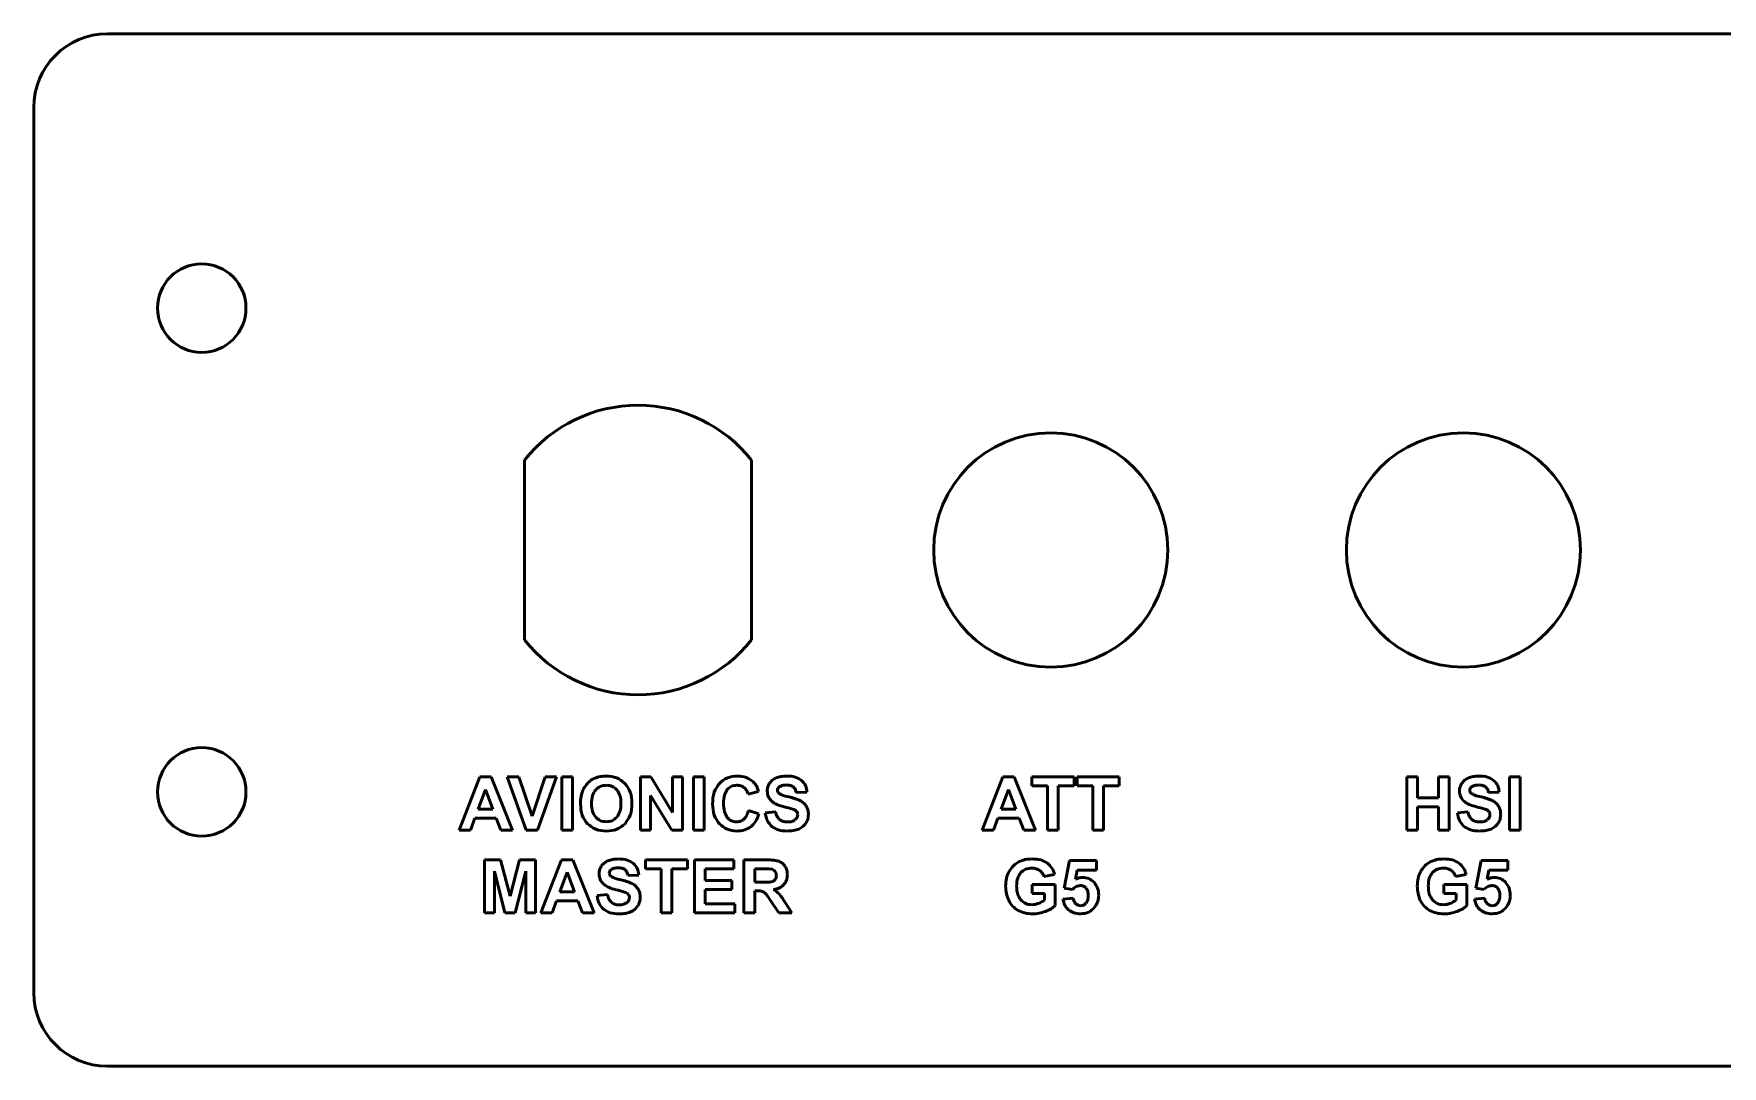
# Model space of a CAD drawing. Header units: inches. Extents: x 5.26 to 11.51, y 5.22 to 6.97.
# Drawn here: x 5.264 to 8.128, y 5.223 to 6.973 of the extents above; entities that cross this region are included whole.
import ezdxf

# ---------------------------------------------------------------- set-up
doc = ezdxf.new("R2010")
doc.units = ezdxf.units.IN
doc.header["$LTSCALE"] = 0.75
doc.header["$MEASUREMENT"] = 0
doc.layers.add('Visible', color=7, linetype='Continuous', lineweight=50)

msp = doc.modelspace()

# ---------------------------------------------------------------- linework, layer by layer
at = {"layer": 'Visible', "extrusion": (0, 1, 0)}
for p, q in [((11.3891, 6.9734), (5.3891, 6.9734)), ((5.2641, 6.8484), (5.2641, 5.3484)), ((6.0966, 6.2506), (6.0966, 5.9463)), ((6.4816, 5.9463), (6.4816, 6.2506)), ((6.0208, 5.7137), (5.9858, 5.6237)), ((6.0401, 5.7137), (6.0208, 5.7137)), ((6.0761, 5.6237), (6.0401, 5.7137)), ((6.0672, 5.7137), (6.0994, 5.6237)), ((6.0869, 5.7137), (6.0672, 5.7137)), ((6.1097, 5.647), (6.0869, 5.7137)), ((6.1317, 5.7137), (6.1097, 5.647)), ((6.1188, 5.6237), (6.151, 5.7137)), ((6.151, 5.7137), (6.1317, 5.7137)), ((6.1597, 5.7137), (6.1597, 5.6237)), ((6.1779, 5.7137), (6.1597, 5.7137)), ((6.1779, 5.6237), (6.1779, 5.7137)), ((6.2932, 5.7137), (6.2932, 5.6237)), ((6.3108, 5.7137), (6.2932, 5.7137)), ((6.3477, 5.6536), (6.3108, 5.7137)), ((6.3477, 5.7137), (6.3477, 5.6536)), ((6.3646, 5.7137), (6.3477, 5.7137)), ((6.3646, 5.6237), (6.3646, 5.7137)), ((6.3832, 5.7137), (6.3832, 5.6237)), ((6.4014, 5.7137), (6.3832, 5.7137)), ((6.4014, 5.6237), (6.4014, 5.7137)), ((6.9079, 5.7137), (6.8729, 5.6237)), ((6.9271, 5.7137), (6.9079, 5.7137)), ((6.9632, 5.6237), (6.9271, 5.7137)), ((6.957, 5.7137), (6.957, 5.6984)), ((7.0286, 5.7137), (6.957, 5.7137)), ((7.0286, 5.6984), (7.0286, 5.7137)), ((7.0338, 5.7137), (7.0338, 5.6984)), ((7.1054, 5.7137), (7.0338, 5.7137)), ((7.1054, 5.6984), (7.1054, 5.7137)), ((7.593, 5.7137), (7.593, 5.6237)), ((7.6112, 5.7137), (7.593, 5.7137)), ((7.6112, 5.6782), (7.6112, 5.7137)), ((7.6468, 5.7137), (7.6468, 5.6782)), ((7.665, 5.7137), (7.6468, 5.7137)), ((7.665, 5.6237), (7.665, 5.7137)), ((7.7671, 5.7137), (7.7671, 5.6237)), ((7.7852, 5.7137), (7.7671, 5.7137)), ((7.7852, 5.6237), (7.7852, 5.7137)), ((6.0181, 5.6593), (6.0302, 5.6927)), ((6.0302, 5.6927), (6.0426, 5.6593)), ((6.3101, 5.6823), (6.3463, 5.6237)), ((6.3101, 5.6237), (6.3101, 5.6823)), ((6.4757, 5.6846), (6.4937, 5.6889)), ((6.5573, 5.6871), (6.5755, 5.6879)), ((6.9052, 5.6593), (6.9173, 5.6927)), ((6.9173, 5.6927), (6.9297, 5.6593)), ((6.957, 5.6984), (6.9837, 5.6984)), ((6.9837, 5.6984), (6.9837, 5.6237)), ((7.0019, 5.6984), (7.0286, 5.6984)), ((7.0019, 5.6237), (7.0019, 5.6984)), ((7.0338, 5.6984), (7.0605, 5.6984)), ((7.0605, 5.6984), (7.0605, 5.6237)), ((7.0787, 5.6984), (7.1054, 5.6984)), ((7.0787, 5.6237), (7.0787, 5.6984)), ((7.6468, 5.6782), (7.6112, 5.6782)), ((7.7316, 5.6871), (7.7497, 5.6879)), ((6.0051, 5.6237), (6.0125, 5.6441)), ((6.0125, 5.6441), (6.0485, 5.6441)), ((6.0426, 5.6593), (6.0181, 5.6593)), ((6.0485, 5.6441), (6.0563, 5.6237)), ((6.4939, 5.6512), (6.4763, 5.6567)), ((6.5226, 5.6547), (6.5049, 5.6529)), ((6.8921, 5.6237), (6.8996, 5.6441)), ((6.8996, 5.6441), (6.9356, 5.6441)), ((6.9297, 5.6593), (6.9052, 5.6593)), ((6.9356, 5.6441), (6.9434, 5.6237)), ((7.6112, 5.663), (7.6468, 5.663)), ((7.6112, 5.6237), (7.6112, 5.663)), ((7.6468, 5.663), (7.6468, 5.6237)), ((7.6968, 5.6547), (7.6791, 5.6529)), ((5.9858, 5.6237), (6.0051, 5.6237)), ((6.0563, 5.6237), (6.0761, 5.6237)), ((6.0994, 5.6237), (6.1188, 5.6237)), ((6.1597, 5.6237), (6.1779, 5.6237)), ((6.2932, 5.6237), (6.3101, 5.6237)), ((6.3463, 5.6237), (6.3646, 5.6237)), ((6.3832, 5.6237), (6.4014, 5.6237)), ((6.8729, 5.6237), (6.8921, 5.6237)), ((6.9434, 5.6237), (6.9632, 5.6237)), ((6.9837, 5.6237), (7.0019, 5.6237)), ((7.0605, 5.6237), (7.0787, 5.6237)), ((7.593, 5.6237), (7.6112, 5.6237)), ((7.6468, 5.6237), (7.665, 5.6237)), ((7.7671, 5.6237), (7.7852, 5.6237)), ((6.0285, 5.5732), (6.0285, 5.4832)), ((6.0557, 5.5732), (6.0285, 5.5732)), ((6.072, 5.5118), (6.0557, 5.5732)), ((6.0882, 5.5732), (6.072, 5.5118)), ((6.1154, 5.5732), (6.0882, 5.5732)), ((6.1154, 5.4832), (6.1154, 5.5732)), ((6.1594, 5.5732), (6.1243, 5.4832)), ((6.1786, 5.5732), (6.1594, 5.5732)), ((6.2146, 5.4832), (6.1786, 5.5732)), ((6.3017, 5.5732), (6.3017, 5.558)), ((6.3732, 5.5732), (6.3017, 5.5732)), ((6.3017, 5.558), (6.3284, 5.558)), ((6.3284, 5.558), (6.3284, 5.4832)), ((6.3465, 5.558), (6.3732, 5.558)), ((6.3465, 5.4832), (6.3465, 5.558)), ((6.3732, 5.558), (6.3732, 5.5732)), ((6.3849, 5.5732), (6.3849, 5.4832)), ((6.4517, 5.5732), (6.3849, 5.5732)), ((6.4031, 5.558), (6.4517, 5.558)), ((6.4031, 5.538), (6.4031, 5.558)), ((6.4517, 5.558), (6.4517, 5.5732)), ((6.4688, 5.5732), (6.4688, 5.4832)), ((6.5071, 5.5732), (6.4688, 5.5732)), ((6.487, 5.558), (6.5012, 5.558)), ((6.487, 5.5351), (6.487, 5.558)), ((7.0209, 5.572), (7.012, 5.5251)), ((7.0665, 5.572), (7.0209, 5.572)), ((7.0665, 5.5558), (7.0665, 5.572)), ((7.719, 5.572), (7.7102, 5.5251)), ((7.7647, 5.572), (7.719, 5.572)), ((7.7647, 5.5558), (7.7647, 5.572)), ((6.0454, 5.554), (6.0632, 5.4832)), ((6.0454, 5.4832), (6.0454, 5.554)), ((6.0807, 5.4832), (6.0985, 5.554)), ((6.0985, 5.554), (6.0985, 5.4832)), ((6.1566, 5.5188), (6.1688, 5.5522)), ((6.1688, 5.5522), (6.1812, 5.5188)), ((6.2721, 5.5467), (6.2903, 5.5475)), ((6.4483, 5.538), (6.4031, 5.538)), ((6.4483, 5.5228), (6.4483, 5.538)), ((6.5005, 5.5351), (6.487, 5.5351)), ((6.9576, 5.5314), (6.9576, 5.5163)), ((6.9967, 5.5314), (6.9576, 5.5314)), ((6.9775, 5.5449), (6.9956, 5.5483)), ((6.9967, 5.4956), (6.9967, 5.5314)), ((7.0312, 5.5405), (7.0339, 5.5558)), ((7.0339, 5.5558), (7.0665, 5.5558)), ((7.6558, 5.5314), (7.6558, 5.5163)), ((7.6949, 5.5314), (7.6558, 5.5314)), ((7.6757, 5.5449), (7.6938, 5.5483)), ((7.6949, 5.4956), (7.6949, 5.5314)), ((7.7294, 5.5405), (7.7321, 5.5558)), ((7.7321, 5.5558), (7.7647, 5.5558)), ((6.1436, 5.4832), (6.151, 5.5036)), ((6.151, 5.5036), (6.187, 5.5036)), ((6.1812, 5.5188), (6.1566, 5.5188)), ((6.187, 5.5036), (6.1948, 5.4832)), ((6.2373, 5.5142), (6.2197, 5.5125)), ((6.4031, 5.5228), (6.4483, 5.5228)), ((6.4031, 5.4984), (6.4031, 5.5228)), ((6.487, 5.5208), (6.4907, 5.5208)), ((6.487, 5.4832), (6.487, 5.5208)), ((6.5149, 5.5028), (6.528, 5.4832)), ((6.5498, 5.4832), (6.5388, 5.5007)), ((6.9576, 5.5163), (6.9784, 5.5163)), ((6.9784, 5.5163), (6.9784, 5.5049)), ((7.0271, 5.5081), (7.0099, 5.5063)), ((7.012, 5.5251), (7.026, 5.5231)), ((7.6558, 5.5163), (7.6766, 5.5163)), ((7.6766, 5.5163), (7.6766, 5.5049)), ((7.7253, 5.5081), (7.7081, 5.5063)), ((7.7102, 5.5251), (7.7242, 5.5231)), ((6.0285, 5.4832), (6.0454, 5.4832)), ((6.0632, 5.4832), (6.0807, 5.4832)), ((6.0985, 5.4832), (6.1154, 5.4832)), ((6.1243, 5.4832), (6.1436, 5.4832)), ((6.1948, 5.4832), (6.2146, 5.4832)), ((6.3284, 5.4832), (6.3465, 5.4832)), ((6.3849, 5.4832), (6.4534, 5.4832)), ((6.4534, 5.4984), (6.4031, 5.4984)), ((6.4534, 5.4832), (6.4534, 5.4984)), ((6.4688, 5.4832), (6.487, 5.4832)), ((6.528, 5.4832), (6.5498, 5.4832)), ((5.3891, 5.2234), (11.3891, 5.2234))]:
    msp.add_line(p, q, dxfattribs=at)
at = {"layer": 'Visible'}
for centre, radius in [((5.5491, 6.5084), 0.075), ((6.9891, 6.0984), 0.1985), ((7.6891, 6.0984), 0.1985), ((5.5491, 5.6884), 0.075)]:
    msp.add_circle(centre, radius, dxfattribs=at)
at = {"layer": 'Visible', "extrusion": (1e-16, 0, -1)}
for centre, radius, start, end in [((-5.3891, 6.8484), 0.125, 0, 90), ((-6.5273, 5.5935), 0.0881, 101.5427, 115.0041), ((-7.7015, 5.5935), 0.0881, 101.5427, 115.0041), ((-6.486, 5.4453), 0.2237, 103.181, 107.0425), ((-7.6602, 5.4453), 0.2237, 103.181, 107.0426), ((-6.5043, 5.405), 0.153, 88.8418, 93.8103), ((-6.242, 5.453), 0.0881, 101.5426, 115.0041), ((-6.504, 5.6045), 0.0694, 259.3592, 272.8982), ((-6.2007, 5.3048), 0.2237, 103.1811, 107.0425), ((-6.4074, 5.435), 0.1271, 140.4142, 147.7847), ((-6.4978, 5.486), 0.0424, 119.4603, 136.1649), ((-6.4502, 5.449), 0.1026, 139.6952, 149.7087), ((-6.9547, 5.5361), 0.0392, 232.8836, 249.3715), ((-7.6529, 5.5361), 0.0392, 232.8835, 249.3717), ((-5.3891, 5.3484), 0.125, 270, 0)]:
    msp.add_arc(centre, radius, start, end, dxfattribs=at)
at = {"layer": 'Visible'}
for start, end in [(38.3243, 141.6757), (218.3243, 321.6757)]:
    msp.add_arc((6.2891, 6.0984), 0.2454, start, end, dxfattribs=at)
for points, knots in [([(6.204, 5.7035), (6.2023, 5.7016), (6.199, 5.6979), (6.1967, 5.6934), (6.1956, 5.6912)], [-0.03803589, -0.03803589, -0.03803589, -0.03803589, -0.01896054, 0, 0, 0, 0]), ([(6.2156, 5.7116), (6.2135, 5.7106), (6.2092, 5.7085), (6.2058, 5.7052), (6.204, 5.7035)], [-0.03619934, -0.03619934, -0.03619934, -0.03619934, -0.01859424, 0, 0, 0, 0]), ([(6.235, 5.7152), (6.2315, 5.7151), (6.2249, 5.7148), (6.2186, 5.7127), (6.2156, 5.7116)], [-0.05035176, -0.05035176, -0.05035176, -0.05035176, -0.02397974, 0, 0, 0, 0]), ([(6.2171, 5.692), (6.2196, 5.6942), (6.2248, 5.6988), (6.2317, 5.6994), (6.2352, 5.6997)], [-0.05122411, -0.05122411, -0.05122411, -0.05122411, -0.0262285, 0, 0, 0, 0]), ([(6.2669, 5.7028), (6.2624, 5.7064), (6.2532, 5.714), (6.2412, 5.7148), (6.235, 5.7152)], [-0.08861997, -0.08861997, -0.08861997, -0.08861997, -0.04614456, 0, 0, 0, 0]), ([(6.2352, 5.6997), (6.2387, 5.6994), (6.2456, 5.6988), (6.2507, 5.6943), (6.2532, 5.692)], [-0.05091079, -0.05091079, -0.05091079, -0.05091079, -0.02475055, 0, 0, 0, 0]), ([(6.2788, 5.6685), (6.2785, 5.6753), (6.2778, 5.6879), (6.2703, 5.6981), (6.2669, 5.7028)], [-0.09410745, -0.09410745, -0.09410745, -0.09410745, -0.0438283, 0, 0, 0, 0]), ([(6.4271, 5.7028), (6.4237, 5.6979), (6.4164, 5.6875), (6.4158, 5.6747), (6.4155, 5.6679)], [-0.09514909, -0.09514909, -0.09514909, -0.09514909, -0.05123079, 0, 0, 0, 0]), ([(6.4576, 5.7152), (6.4517, 5.7147), (6.4402, 5.7139), (6.4314, 5.7064), (6.4271, 5.7028)], [-0.08562692, -0.08562692, -0.08562692, -0.08562692, -0.0415259, 0, 0, 0, 0]), ([(6.4405, 5.6925), (6.4427, 5.6946), (6.4473, 5.6988), (6.4536, 5.6994), (6.4567, 5.6997)], [-0.04625713, -0.04625713, -0.04625713, -0.04625713, -0.0234673, 0, 0, 0, 0]), ([(6.4567, 5.6997), (6.459, 5.6995), (6.4635, 5.6992), (6.4672, 5.6968), (6.469, 5.6956)], [-0.03341472, -0.03341472, -0.03341472, -0.03341472, -0.0162049, 0, 0, 0, 0]), ([(6.4845, 5.7054), (6.4807, 5.7083), (6.4727, 5.7142), (6.4628, 5.7149), (6.4576, 5.7152)], [-0.073921, -0.073921, -0.073921, -0.073921, -0.03851114, 0, 0, 0, 0]), ([(6.4937, 5.6889), (6.4926, 5.6922), (6.4906, 5.6983), (6.4864, 5.7032), (6.4845, 5.7054)], [-0.04860425, -0.04860425, -0.04860425, -0.04860425, -0.02247111, 0, 0, 0, 0]), ([(6.5121, 5.7029), (6.5109, 5.7009), (6.5087, 5.6969), (6.5083, 5.6923), (6.5082, 5.6901)], [-0.03450987, -0.03450987, -0.03450987, -0.03450987, -0.01707976, 0, 0, 0, 0]), ([(6.5233, 5.7121), (6.521, 5.7109), (6.5166, 5.7087), (6.5135, 5.7048), (6.5121, 5.7029)], [-0.03716889, -0.03716889, -0.03716889, -0.03716889, -0.0180377, 0, 0, 0, 0]), ([(6.541, 5.7152), (6.5378, 5.7151), (6.5317, 5.7149), (6.526, 5.713), (6.5233, 5.7121)], [-0.0459154, -0.0459154, -0.0459154, -0.0459154, -0.02141137, 0, 0, 0, 0]), ([(6.5284, 5.6969), (6.5302, 5.6978), (6.534, 5.6999), (6.5384, 5.7001), (6.5408, 5.7001)], [-0.03296638, -0.03296638, -0.03296638, -0.03296638, -0.01805117, 0, 0, 0, 0]), ([(6.5408, 5.7001), (6.5431, 5.7001), (6.5472, 5.7), (6.5508, 5.698), (6.5523, 5.6971)], [-0.03065209, -0.03065209, -0.03065209, -0.03065209, -0.01348788, 0, 0, 0, 0]), ([(6.5665, 5.7078), (6.5631, 5.7099), (6.5553, 5.7148), (6.5461, 5.715), (6.541, 5.7152)], [-0.06855985, -0.06855985, -0.06855985, -0.06855985, -0.03801045, 0, 0, 0, 0]), ([(6.5755, 5.6879), (6.5751, 5.6918), (6.5742, 5.6994), (6.569, 5.705), (6.5665, 5.7078)], [-0.05659671, -0.05659671, -0.05659671, -0.05659671, -0.02757315, 0, 0, 0, 0]), ([(7.6863, 5.7029), (7.6852, 5.7009), (7.6829, 5.6969), (7.6826, 5.6923), (7.6824, 5.6901)], [-0.03450986, -0.03450986, -0.03450986, -0.03450986, -0.01707975, 0, 0, 0, 0]), ([(7.6975, 5.7121), (7.6952, 5.7109), (7.6908, 5.7087), (7.6878, 5.7048), (7.6863, 5.7029)], [-0.03716893, -0.03716893, -0.03716893, -0.03716893, -0.01803774, 0, 0, 0, 0]), ([(7.7152, 5.7152), (7.712, 5.7151), (7.7059, 5.7149), (7.7002, 5.713), (7.6975, 5.7121)], [-0.0459154, -0.0459154, -0.0459154, -0.0459154, -0.02141137, 0, 0, 0, 0]), ([(7.7027, 5.6969), (7.7044, 5.6978), (7.7082, 5.6999), (7.7126, 5.7001), (7.7151, 5.7001)], [-0.03296637, -0.03296637, -0.03296637, -0.03296637, -0.01805111, 0, 0, 0, 0]), ([(7.7151, 5.7001), (7.7173, 5.7001), (7.7214, 5.7), (7.725, 5.698), (7.7266, 5.6971)], [-0.03065209, -0.03065209, -0.03065209, -0.03065209, -0.01348788, 0, 0, 0, 0]), ([(7.7407, 5.7078), (7.7373, 5.7099), (7.7295, 5.7148), (7.7203, 5.715), (7.7152, 5.7152)], [-0.06855986, -0.06855986, -0.06855986, -0.06855986, -0.03801051, 0, 0, 0, 0]), ([(7.7497, 5.6879), (7.7493, 5.6918), (7.7484, 5.6994), (7.7433, 5.705), (7.7407, 5.7078)], [-0.0565967, -0.0565967, -0.0565967, -0.0565967, -0.02757315, 0, 0, 0, 0]), ([(6.1956, 5.6912), (6.1944, 5.6877), (6.1918, 5.6803), (6.1916, 5.6724), (6.1915, 5.6681)], [-0.05987121, -0.05987121, -0.05987121, -0.05987121, -0.0322285, 0, 0, 0, 0]), ([(6.2102, 5.6687), (6.2104, 5.6734), (6.2106, 5.6818), (6.2151, 5.6888), (6.2171, 5.692)], [-0.06257345, -0.06257345, -0.06257345, -0.06257345, -0.0278171, 0, 0, 0, 0]), ([(6.2532, 5.692), (6.2552, 5.6889), (6.2597, 5.6819), (6.2599, 5.6736), (6.26, 5.669)], [-0.06212037, -0.06212037, -0.06212037, -0.06212037, -0.03457501, 0, 0, 0, 0]), ([(6.4342, 5.6692), (6.4343, 5.674), (6.4345, 5.6823), (6.4387, 5.6894), (6.4405, 5.6925)], [-0.06210675, -0.06210675, -0.06210675, -0.06210675, -0.02668283, 0, 0, 0, 0]), ([(6.469, 5.6956), (6.4706, 5.6941), (6.4738, 5.691), (6.475, 5.6867), (6.4757, 5.6846)], [-0.03326627, -0.03326627, -0.03326627, -0.03326627, -0.01709172, 0, 0, 0, 0]), ([(6.5082, 5.6901), (6.5085, 5.6866), (6.5093, 5.6797), (6.514, 5.6746), (6.5164, 5.672)], [-0.0518335, -0.0518335, -0.0518335, -0.0518335, -0.02622052, 0, 0, 0, 0]), ([(6.5164, 5.672), (6.5191, 5.6702), (6.5254, 5.666), (6.5327, 5.6642), (6.537, 5.6631)], [-0.05714077, -0.05714077, -0.05714077, -0.05714077, -0.03319943, 0, 0, 0, 0]), ([(6.5255, 5.6913), (6.5257, 5.6924), (6.5259, 5.6946), (6.5276, 5.6961), (6.5284, 5.6969)], [-0.0164835, -0.0164835, -0.0164835, -0.0164835, -0.00828451, 0, 0, 0, 0]), ([(6.5282, 5.6858), (6.5274, 5.6866), (6.5259, 5.6881), (6.5257, 5.6903), (6.5255, 5.6913)], [-0.01589348, -0.01589348, -0.01589348, -0.01589348, -0.00771689, 0, 0, 0, 0]), ([(6.5449, 5.6798), (6.5413, 5.6806), (6.5354, 5.6819), (6.5302, 5.6848), (6.5282, 5.6858)], [-0.04526713, -0.04526713, -0.04526713, -0.04526713, -0.01673664, 0, 0, 0, 0]), ([(6.5523, 5.6971), (6.5535, 5.6958), (6.5561, 5.693), (6.5569, 5.6892), (6.5573, 5.6871)], [-0.02883489, -0.02883489, -0.02883489, -0.02883489, -0.01584544, 0, 0, 0, 0]), ([(6.5745, 5.6642), (6.5732, 5.666), (6.5705, 5.6698), (6.5665, 5.6721), (6.5645, 5.6734)], [-0.03463794, -0.03463794, -0.03463794, -0.03463794, -0.0175524, 0, 0, 0, 0]), ([(7.6824, 5.6901), (7.6828, 5.6866), (7.6835, 5.6797), (7.6883, 5.6746), (7.6907, 5.672)], [-0.05183348, -0.05183348, -0.05183348, -0.05183348, -0.02622049, 0, 0, 0, 0]), ([(7.6907, 5.672), (7.6933, 5.6702), (7.6996, 5.666), (7.7069, 5.6642), (7.7112, 5.6631)], [-0.05714083, -0.05714083, -0.05714083, -0.05714083, -0.03319954, 0, 0, 0, 0]), ([(7.6998, 5.6913), (7.6999, 5.6924), (7.7001, 5.6946), (7.7018, 5.6961), (7.7027, 5.6969)], [-0.0164835, -0.0164835, -0.0164835, -0.0164835, -0.00828451, 0, 0, 0, 0]), ([(7.7025, 5.6858), (7.7017, 5.6866), (7.7002, 5.6881), (7.6999, 5.6903), (7.6998, 5.6913)], [-0.01589348, -0.01589348, -0.01589348, -0.01589348, -0.00771689, 0, 0, 0, 0]), ([(7.7192, 5.6798), (7.7155, 5.6806), (7.7096, 5.6819), (7.7044, 5.6848), (7.7025, 5.6858)], [-0.04526713, -0.04526713, -0.04526713, -0.04526713, -0.01673664, 0, 0, 0, 0]), ([(7.7266, 5.6971), (7.7277, 5.6958), (7.7304, 5.693), (7.7311, 5.6892), (7.7316, 5.6871)], [-0.02883489, -0.02883489, -0.02883489, -0.02883489, -0.01584544, 0, 0, 0, 0]), ([(7.7487, 5.6642), (7.7474, 5.666), (7.7447, 5.6698), (7.7408, 5.6721), (7.7388, 5.6734)], [-0.03463789, -0.03463789, -0.03463789, -0.03463789, -0.01755235, 0, 0, 0, 0]), ([(6.1915, 5.6681), (6.1919, 5.6615), (6.1925, 5.649), (6.1999, 5.639), (6.2034, 5.6344)], [-0.09260854, -0.09260854, -0.09260854, -0.09260854, -0.04332085, 0, 0, 0, 0]), ([(6.2173, 5.6455), (6.2152, 5.6487), (6.2107, 5.6557), (6.2104, 5.6641), (6.2102, 5.6687)], [-0.06257847, -0.06257847, -0.06257847, -0.06257847, -0.03442333, 0, 0, 0, 0]), ([(6.2352, 5.6377), (6.2318, 5.638), (6.2249, 5.6386), (6.2198, 5.6432), (6.2173, 5.6455)], [-0.05097399, -0.05097399, -0.05097399, -0.05097399, -0.02529715, 0, 0, 0, 0]), ([(6.253, 5.6455), (6.2505, 5.6432), (6.2455, 5.6386), (6.2387, 5.638), (6.2352, 5.6377)], [-0.05069841, -0.05069841, -0.05069841, -0.05069841, -0.02561183, 0, 0, 0, 0]), ([(6.26, 5.669), (6.2599, 5.6643), (6.2596, 5.6558), (6.2551, 5.6486), (6.253, 5.6455)], [-0.06324796, -0.06324796, -0.06324796, -0.06324796, -0.02817484, 0, 0, 0, 0]), ([(6.267, 5.6344), (6.2704, 5.6391), (6.2778, 5.6493), (6.2785, 5.6618), (6.2788, 5.6685)], [-0.09349154, -0.09349154, -0.09349154, -0.09349154, -0.04990421, 0, 0, 0, 0]), ([(6.4155, 5.6679), (6.4159, 5.6613), (6.4165, 5.649), (6.4237, 5.639), (6.4271, 5.6344)], [-0.09168093, -0.09168093, -0.09168093, -0.09168093, -0.04288517, 0, 0, 0, 0]), ([(6.4404, 5.6449), (6.4386, 5.6481), (6.4344, 5.6556), (6.4343, 5.6642), (6.4342, 5.6692)], [-0.06458911, -0.06458911, -0.06458911, -0.06458911, -0.0373166, 0, 0, 0, 0]), ([(6.4563, 5.6377), (6.4532, 5.6379), (6.4471, 5.6385), (6.4426, 5.6428), (6.4404, 5.6449)], [-0.04570151, -0.04570151, -0.04570151, -0.04570151, -0.02262789, 0, 0, 0, 0]), ([(6.4688, 5.6423), (6.467, 5.6409), (6.4633, 5.6382), (6.4587, 5.6378), (6.4563, 5.6377)], [-0.03434335, -0.03434335, -0.03434335, -0.03434335, -0.01736176, 0, 0, 0, 0]), ([(6.4763, 5.6567), (6.4755, 5.6538), (6.4741, 5.6484), (6.4705, 5.6441), (6.4688, 5.6423)], [-0.04192399, -0.04192399, -0.04192399, -0.04192399, -0.01886823, 0, 0, 0, 0]), ([(6.4804, 5.6293), (6.4834, 5.6321), (6.4897, 5.6382), (6.4925, 5.6467), (6.4939, 5.6512)], [-0.06618398, -0.06618398, -0.06618398, -0.06618398, -0.03537182, 0, 0, 0, 0]), ([(6.5049, 5.6529), (6.5057, 5.6483), (6.5072, 5.6396), (6.5131, 5.633), (6.5158, 5.6299)], [-0.06583812, -0.06583812, -0.06583812, -0.06583812, -0.03082837, 0, 0, 0, 0]), ([(6.5291, 5.6416), (6.5276, 5.6433), (6.5242, 5.647), (6.5232, 5.652), (6.5226, 5.6547)], [-0.03761868, -0.03761868, -0.03761868, -0.03761868, -0.02054756, 0, 0, 0, 0]), ([(6.5515, 5.6591), (6.5529, 5.6586), (6.5553, 5.6577), (6.5572, 5.656), (6.558, 5.6552)], [-0.01949288, -0.01949288, -0.01949288, -0.01949288, -0.00842345, 0, 0, 0, 0]), ([(6.5599, 5.6498), (6.5597, 5.6482), (6.5592, 5.6448), (6.5568, 5.6424), (6.5555, 5.6411)], [-0.02545392, -0.02545392, -0.02545392, -0.02545392, -0.01328953, 0, 0, 0, 0]), ([(6.558, 5.6552), (6.5586, 5.6544), (6.5597, 5.6528), (6.5598, 5.6508), (6.5599, 5.6498)], [-0.01483406, -0.01483406, -0.01483406, -0.01483406, -0.00759795, 0, 0, 0, 0]), ([(6.5738, 5.6354), (6.575, 5.6377), (6.5775, 5.6422), (6.5779, 5.6473), (6.5781, 5.6499)], [-0.03878977, -0.03878977, -0.03878977, -0.03878977, -0.01921873, 0, 0, 0, 0]), ([(6.5781, 5.6499), (6.578, 5.6525), (6.5778, 5.6576), (6.5755, 5.6621), (6.5745, 5.6642)], [-0.03790513, -0.03790513, -0.03790513, -0.03790513, -0.01783503, 0, 0, 0, 0]), ([(7.6791, 5.6529), (7.6799, 5.6483), (7.6814, 5.6396), (7.6873, 5.633), (7.6901, 5.6299)], [-0.06583812, -0.06583812, -0.06583812, -0.06583812, -0.03082837, 0, 0, 0, 0]), ([(7.7033, 5.6416), (7.7018, 5.6433), (7.6985, 5.647), (7.6974, 5.652), (7.6968, 5.6547)], [-0.03761868, -0.03761868, -0.03761868, -0.03761868, -0.02054756, 0, 0, 0, 0]), ([(7.7257, 5.6591), (7.7271, 5.6586), (7.7295, 5.6577), (7.7315, 5.656), (7.7323, 5.6552)], [-0.01949283, -0.01949283, -0.01949283, -0.01949283, -0.00842341, 0, 0, 0, 0]), ([(7.7341, 5.6498), (7.7339, 5.6482), (7.7335, 5.6448), (7.731, 5.6424), (7.7297, 5.6411)], [-0.02545391, -0.02545391, -0.02545391, -0.02545391, -0.01328949, 0, 0, 0, 0]), ([(7.7323, 5.6552), (7.7328, 5.6544), (7.7339, 5.6528), (7.7341, 5.6508), (7.7341, 5.6498)], [-0.01483409, -0.01483409, -0.01483409, -0.01483409, -0.00759795, 0, 0, 0, 0]), ([(7.748, 5.6354), (7.7493, 5.6377), (7.7518, 5.6422), (7.7521, 5.6473), (7.7523, 5.6499)], [-0.03878976, -0.03878976, -0.03878976, -0.03878976, -0.01921874, 0, 0, 0, 0]), ([(7.7523, 5.6499), (7.7522, 5.6525), (7.752, 5.6576), (7.7498, 5.6621), (7.7487, 5.6642)], [-0.03790513, -0.03790513, -0.03790513, -0.03790513, -0.01783503, 0, 0, 0, 0]), ([(6.2034, 5.6344), (6.2078, 5.6308), (6.2171, 5.6233), (6.229, 5.6225), (6.2353, 5.6221)], [-0.08875269, -0.08875269, -0.08875269, -0.08875269, -0.04642287, 0, 0, 0, 0]), ([(6.2353, 5.6221), (6.2415, 5.6225), (6.2533, 5.6233), (6.2625, 5.6308), (6.267, 5.6344)], [-0.08823292, -0.08823292, -0.08823292, -0.08823292, -0.04226454, 0, 0, 0, 0]), ([(6.4271, 5.6344), (6.4312, 5.6308), (6.4397, 5.6235), (6.4509, 5.6226), (6.4565, 5.6221)], [-0.08291896, -0.08291896, -0.08291896, -0.08291896, -0.04220134, 0, 0, 0, 0]), ([(6.4565, 5.6221), (6.4611, 5.6223), (6.4696, 5.6228), (6.477, 5.6272), (6.4804, 5.6293)], [-0.06426891, -0.06426891, -0.06426891, -0.06426891, -0.03037887, 0, 0, 0, 0]), ([(6.5158, 5.6299), (6.5194, 5.6277), (6.5274, 5.6226), (6.5369, 5.6222), (6.542, 5.6221)], [-0.07065707, -0.07065707, -0.07065707, -0.07065707, -0.03864693, 0, 0, 0, 0]), ([(6.5422, 5.6374), (6.5397, 5.6375), (6.5349, 5.6378), (6.5309, 5.6404), (6.5291, 5.6416)], [-0.03566338, -0.03566338, -0.03566338, -0.03566338, -0.01659062, 0, 0, 0, 0]), ([(6.542, 5.6221), (6.5457, 5.6221), (6.5524, 5.6223), (6.5587, 5.6244), (6.5616, 5.6253)], [-0.05067952, -0.05067952, -0.05067952, -0.05067952, -0.02327239, 0, 0, 0, 0]), ([(6.5555, 5.6411), (6.5537, 5.64), (6.5496, 5.6376), (6.5449, 5.6375), (6.5422, 5.6374)], [-0.03542631, -0.03542631, -0.03542631, -0.03542631, -0.01969207, 0, 0, 0, 0]), ([(6.5616, 5.6253), (6.5641, 5.6266), (6.5689, 5.629), (6.5722, 5.6333), (6.5738, 5.6354)], [-0.04052999, -0.04052999, -0.04052999, -0.04052999, -0.01992814, 0, 0, 0, 0]), ([(7.6901, 5.6299), (7.6937, 5.6277), (7.7016, 5.6226), (7.7111, 5.6222), (7.7163, 5.6221)], [-0.07065712, -0.07065712, -0.07065712, -0.07065712, -0.03864699, 0, 0, 0, 0]), ([(7.7165, 5.6374), (7.7139, 5.6375), (7.7091, 5.6378), (7.7052, 5.6404), (7.7033, 5.6416)], [-0.03566338, -0.03566338, -0.03566338, -0.03566338, -0.01659062, 0, 0, 0, 0]), ([(7.7163, 5.6221), (7.7199, 5.6221), (7.7266, 5.6223), (7.7329, 5.6244), (7.7359, 5.6253)], [-0.05067945, -0.05067945, -0.05067945, -0.05067945, -0.0232725, 0, 0, 0, 0]), ([(7.7297, 5.6411), (7.7279, 5.64), (7.7238, 5.6376), (7.7191, 5.6375), (7.7165, 5.6374)], [-0.03542625, -0.03542625, -0.03542625, -0.03542625, -0.01969202, 0, 0, 0, 0]), ([(7.7359, 5.6253), (7.7383, 5.6266), (7.7432, 5.629), (7.7464, 5.6333), (7.748, 5.6354)], [-0.04052995, -0.04052995, -0.04052995, -0.04052995, -0.0199281, 0, 0, 0, 0]), ([(6.2268, 5.5625), (6.2257, 5.5605), (6.2234, 5.5565), (6.2231, 5.5519), (6.2229, 5.5496)], [-0.03450986, -0.03450986, -0.03450986, -0.03450986, -0.01707975, 0, 0, 0, 0]), ([(6.238, 5.5716), (6.2358, 5.5705), (6.2313, 5.5683), (6.2283, 5.5644), (6.2268, 5.5625)], [-0.03716895, -0.03716895, -0.03716895, -0.03716895, -0.01803777, 0, 0, 0, 0]), ([(6.2558, 5.5747), (6.2525, 5.5746), (6.2464, 5.5745), (6.2407, 5.5725), (6.238, 5.5716)], [-0.04591539, -0.04591539, -0.04591539, -0.04591539, -0.02141136, 0, 0, 0, 0]), ([(6.2403, 5.5508), (6.2404, 5.552), (6.2406, 5.5542), (6.2423, 5.5557), (6.2432, 5.5564)], [-0.01648357, -0.01648357, -0.01648357, -0.01648357, -0.00828455, 0, 0, 0, 0]), ([(6.2432, 5.5564), (6.2449, 5.5574), (6.2488, 5.5595), (6.2532, 5.5596), (6.2556, 5.5597)], [-0.03296636, -0.03296636, -0.03296636, -0.03296636, -0.01805117, 0, 0, 0, 0]), ([(6.2556, 5.5597), (6.2579, 5.5596), (6.262, 5.5595), (6.2655, 5.5575), (6.2671, 5.5566)], [-0.03065203, -0.03065203, -0.03065203, -0.03065203, -0.01348788, 0, 0, 0, 0]), ([(6.2813, 5.5673), (6.2778, 5.5695), (6.27, 5.5743), (6.2608, 5.5746), (6.2558, 5.5747)], [-0.06855976, -0.06855976, -0.06855976, -0.06855976, -0.03801045, 0, 0, 0, 0]), ([(6.2671, 5.5566), (6.2683, 5.5554), (6.2709, 5.5525), (6.2717, 5.5488), (6.2721, 5.5467)], [-0.02883492, -0.02883492, -0.02883492, -0.02883492, -0.01584545, 0, 0, 0, 0]), ([(6.2903, 5.5475), (6.2898, 5.5514), (6.2889, 5.559), (6.2838, 5.5646), (6.2813, 5.5673)], [-0.05659676, -0.05659676, -0.05659676, -0.05659676, -0.0275732, 0, 0, 0, 0]), ([(6.5281, 5.5708), (6.5252, 5.5715), (6.5184, 5.5732), (6.5113, 5.5732), (6.5071, 5.5732)], [-0.05377707, -0.05377707, -0.05377707, -0.05377707, -0.03167262, 0, 0, 0, 0]), ([(6.5145, 5.5577), (6.5158, 5.5574), (6.5184, 5.5568), (6.5204, 5.555), (6.5213, 5.5541)], [-0.01987094, -0.01987094, -0.01987094, -0.01987094, -0.00941607, 0, 0, 0, 0]), ([(6.5385, 5.5621), (6.5371, 5.564), (6.5343, 5.5678), (6.5301, 5.5698), (6.5281, 5.5708)], [-0.03493695, -0.03493695, -0.03493695, -0.03493695, -0.01722589, 0, 0, 0, 0]), ([(6.5424, 5.548), (6.5423, 5.5505), (6.542, 5.5555), (6.5397, 5.56), (6.5385, 5.5621)], [-0.0377679, -0.0377679, -0.0377679, -0.0377679, -0.01846503, 0, 0, 0, 0]), ([(6.9357, 5.5702), (6.9322, 5.5681), (6.9251, 5.5638), (6.9207, 5.5569), (6.9185, 5.5535)], [-0.06182241, -0.06182241, -0.06182241, -0.06182241, -0.03068012, 0, 0, 0, 0]), ([(6.9573, 5.5747), (6.9533, 5.5746), (6.9458, 5.5744), (6.9389, 5.5715), (6.9357, 5.5702)], [-0.05630252, -0.05630252, -0.05630252, -0.05630252, -0.02611174, 0, 0, 0, 0]), ([(6.9383, 5.5516), (6.9409, 5.5538), (6.9464, 5.5584), (6.9535, 5.5589), (6.9573, 5.5592)], [-0.05298845, -0.05298845, -0.05298845, -0.05298845, -0.0275722, 0, 0, 0, 0]), ([(6.9834, 5.5677), (6.9798, 5.5697), (6.9717, 5.5743), (6.9623, 5.5746), (6.9573, 5.5747)], [-0.06974815, -0.06974815, -0.06974815, -0.06974815, -0.03817346, 0, 0, 0, 0]), ([(6.9573, 5.5592), (6.9597, 5.5591), (6.9644, 5.5588), (6.9684, 5.5565), (6.9704, 5.5554)], [-0.03514074, -0.03514074, -0.03514074, -0.03514074, -0.01667647, 0, 0, 0, 0]), ([(6.9956, 5.5483), (6.9944, 5.5521), (6.9922, 5.5598), (6.9863, 5.5651), (6.9834, 5.5677)], [-0.05917835, -0.05917835, -0.05917835, -0.05917835, -0.02896586, 0, 0, 0, 0]), ([(7.6339, 5.5702), (7.6303, 5.5681), (7.6233, 5.5638), (7.6188, 5.5569), (7.6166, 5.5535)], [-0.06182244, -0.06182244, -0.06182244, -0.06182244, -0.03068016, 0, 0, 0, 0]), ([(7.6554, 5.5747), (7.6514, 5.5746), (7.644, 5.5744), (7.6371, 5.5715), (7.6339, 5.5702)], [-0.05630258, -0.05630258, -0.05630258, -0.05630258, -0.02611174, 0, 0, 0, 0]), ([(7.6365, 5.5516), (7.6391, 5.5538), (7.6446, 5.5584), (7.6517, 5.5589), (7.6554, 5.5592)], [-0.0529885, -0.0529885, -0.0529885, -0.0529885, -0.0275722, 0, 0, 0, 0]), ([(7.6816, 5.5677), (7.678, 5.5697), (7.6698, 5.5743), (7.6605, 5.5746), (7.6554, 5.5747)], [-0.06974809, -0.06974809, -0.06974809, -0.06974809, -0.0381734, 0, 0, 0, 0]), ([(7.6554, 5.5592), (7.6579, 5.5591), (7.6626, 5.5588), (7.6666, 5.5565), (7.6686, 5.5554)], [-0.03514069, -0.03514069, -0.03514069, -0.03514069, -0.01667642, 0, 0, 0, 0]), ([(7.6938, 5.5483), (7.6926, 5.5521), (7.6904, 5.5598), (7.6845, 5.5651), (7.6816, 5.5677)], [-0.05917837, -0.05917837, -0.05917837, -0.05917837, -0.0289659, 0, 0, 0, 0]), ([(6.2229, 5.5496), (6.2233, 5.5462), (6.224, 5.5392), (6.2288, 5.5341), (6.2312, 5.5315)], [-0.05183345, -0.05183345, -0.05183345, -0.05183345, -0.0262205, 0, 0, 0, 0]), ([(6.2312, 5.5315), (6.2338, 5.5297), (6.2401, 5.5256), (6.2474, 5.5237), (6.2517, 5.5226)], [-0.05714084, -0.05714084, -0.05714084, -0.05714084, -0.03319948, 0, 0, 0, 0]), ([(6.243, 5.5454), (6.2422, 5.5462), (6.2407, 5.5477), (6.2404, 5.5498), (6.2403, 5.5508)], [-0.01589354, -0.01589354, -0.01589354, -0.01589354, -0.00771687, 0, 0, 0, 0]), ([(6.2597, 5.5394), (6.256, 5.5402), (6.2502, 5.5415), (6.2449, 5.5443), (6.243, 5.5454)], [-0.04526714, -0.04526714, -0.04526714, -0.04526714, -0.01673664, 0, 0, 0, 0]), ([(6.2892, 5.5237), (6.2879, 5.5256), (6.2852, 5.5293), (6.2813, 5.5317), (6.2793, 5.5329)], [-0.03463793, -0.03463793, -0.03463793, -0.03463793, -0.01755237, 0, 0, 0, 0]), ([(6.5219, 5.54), (6.5212, 5.5392), (6.5198, 5.5375), (6.5178, 5.5367), (6.5168, 5.5362)], [-0.01637866, -0.01637866, -0.01637866, -0.01637866, -0.00829955, 0, 0, 0, 0]), ([(6.5187, 5.5229), (6.5223, 5.5236), (6.529, 5.5248), (6.5341, 5.5292), (6.5365, 5.5312)], [-0.05068579, -0.05068579, -0.05068579, -0.05068579, -0.0232959, 0, 0, 0, 0]), ([(6.5213, 5.5541), (6.522, 5.5531), (6.5235, 5.5509), (6.5236, 5.5482), (6.5237, 5.5468)], [-0.01995828, -0.01995828, -0.01995828, -0.01995828, -0.0105412, 0, 0, 0, 0]), ([(6.5237, 5.5468), (6.5237, 5.5455), (6.5236, 5.5431), (6.5224, 5.541), (6.5219, 5.54)], [-0.01798499, -0.01798499, -0.01798499, -0.01798499, -0.00847874, 0, 0, 0, 0]), ([(6.5365, 5.5312), (6.5382, 5.5336), (6.5418, 5.5386), (6.5422, 5.5448), (6.5424, 5.548)], [-0.04592298, -0.04592298, -0.04592298, -0.04592298, -0.02379008, 0, 0, 0, 0]), ([(6.9185, 5.5535), (6.9167, 5.5496), (6.9132, 5.5417), (6.9128, 5.533), (6.9126, 5.5285)], [-0.0657208, -0.0657208, -0.0657208, -0.0657208, -0.03392788, 0, 0, 0, 0]), ([(6.9126, 5.5285), (6.9128, 5.5243), (6.9132, 5.516), (6.9163, 5.5083), (6.9178, 5.5045)], [-0.06275199, -0.06275199, -0.06275199, -0.06275199, -0.03090091, 0, 0, 0, 0]), ([(6.9313, 5.5292), (6.9314, 5.5337), (6.9317, 5.5419), (6.9363, 5.5486), (6.9383, 5.5516)], [-0.06072185, -0.06072185, -0.06072185, -0.06072185, -0.02732507, 0, 0, 0, 0]), ([(6.9384, 5.5052), (6.9363, 5.5084), (6.9317, 5.5157), (6.9314, 5.5244), (6.9313, 5.5292)], [-0.06472588, -0.06472588, -0.06472588, -0.06472588, -0.03589748, 0, 0, 0, 0]), ([(6.9704, 5.5554), (6.972, 5.5539), (6.9753, 5.5511), (6.9768, 5.547), (6.9775, 5.5449)], [-0.03266868, -0.03266868, -0.03266868, -0.03266868, -0.0165964, 0, 0, 0, 0]), ([(7.026, 5.5231), (7.028, 5.525), (7.0317, 5.5287), (7.0369, 5.5293), (7.0393, 5.5297)], [-0.03864179, -0.03864179, -0.03864179, -0.03864179, -0.01837325, 0, 0, 0, 0]), ([(7.043, 5.5434), (7.041, 5.5433), (7.0369, 5.543), (7.0331, 5.5414), (7.0312, 5.5405)], [-0.03103689, -0.03103689, -0.03103689, -0.03103689, -0.01580068, 0, 0, 0, 0]), ([(7.0393, 5.5297), (7.0412, 5.5295), (7.0449, 5.5292), (7.0477, 5.5267), (7.049, 5.5255)], [-0.02737666, -0.02737666, -0.02737666, -0.02737666, -0.01342354, 0, 0, 0, 0]), ([(7.0625, 5.5351), (7.0597, 5.5375), (7.0541, 5.5424), (7.0467, 5.5431), (7.043, 5.5434)], [-0.05500329, -0.05500329, -0.05500329, -0.05500329, -0.0274545, 0, 0, 0, 0]), ([(7.0705, 5.5134), (7.0702, 5.5176), (7.0697, 5.5256), (7.0648, 5.532), (7.0625, 5.5351)], [-0.05981506, -0.05981506, -0.05981506, -0.05981506, -0.02871918, 0, 0, 0, 0]), ([(7.6166, 5.5535), (7.6149, 5.5496), (7.6114, 5.5417), (7.611, 5.533), (7.6108, 5.5285)], [-0.06572076, -0.06572076, -0.06572076, -0.06572076, -0.03392789, 0, 0, 0, 0]), ([(7.6108, 5.5285), (7.611, 5.5243), (7.6114, 5.516), (7.6145, 5.5083), (7.616, 5.5045)], [-0.06275199, -0.06275199, -0.06275199, -0.06275199, -0.03090091, 0, 0, 0, 0]), ([(7.6295, 5.5292), (7.6296, 5.5337), (7.6299, 5.5419), (7.6345, 5.5486), (7.6365, 5.5516)], [-0.06072185, -0.06072185, -0.06072185, -0.06072185, -0.02732507, 0, 0, 0, 0]), ([(7.6366, 5.5052), (7.6345, 5.5084), (7.6299, 5.5157), (7.6296, 5.5244), (7.6295, 5.5292)], [-0.06472586, -0.06472586, -0.06472586, -0.06472586, -0.03589749, 0, 0, 0, 0]), ([(7.6686, 5.5554), (7.6702, 5.5539), (7.6734, 5.5511), (7.6749, 5.547), (7.6757, 5.5449)], [-0.03266868, -0.03266868, -0.03266868, -0.03266868, -0.0165964, 0, 0, 0, 0]), ([(7.7242, 5.5231), (7.7262, 5.525), (7.7299, 5.5287), (7.7351, 5.5293), (7.7375, 5.5297)], [-0.03864179, -0.03864179, -0.03864179, -0.03864179, -0.01837325, 0, 0, 0, 0]), ([(7.7412, 5.5434), (7.7392, 5.5433), (7.7351, 5.543), (7.7313, 5.5414), (7.7294, 5.5405)], [-0.03103695, -0.03103695, -0.03103695, -0.03103695, -0.01580068, 0, 0, 0, 0]), ([(7.7375, 5.5297), (7.7394, 5.5295), (7.7431, 5.5292), (7.7458, 5.5267), (7.7472, 5.5255)], [-0.02737666, -0.02737666, -0.02737666, -0.02737666, -0.01342354, 0, 0, 0, 0]), ([(7.7607, 5.5351), (7.7579, 5.5375), (7.7523, 5.5424), (7.7449, 5.5431), (7.7412, 5.5434)], [-0.05500329, -0.05500329, -0.05500329, -0.05500329, -0.02745444, 0, 0, 0, 0]), ([(7.7686, 5.5134), (7.7684, 5.5176), (7.7678, 5.5256), (7.763, 5.532), (7.7607, 5.5351)], [-0.05981507, -0.05981507, -0.05981507, -0.05981507, -0.02871921, 0, 0, 0, 0]), ([(6.2197, 5.5125), (6.2204, 5.5078), (6.2219, 5.4991), (6.2278, 5.4926), (6.2306, 5.4895)], [-0.06583812, -0.06583812, -0.06583812, -0.06583812, -0.0308284, 0, 0, 0, 0]), ([(6.2438, 5.5011), (6.2423, 5.5028), (6.239, 5.5066), (6.2379, 5.5115), (6.2373, 5.5142)], [-0.0376187, -0.0376187, -0.0376187, -0.0376187, -0.02054754, 0, 0, 0, 0]), ([(6.257, 5.4969), (6.2544, 5.4971), (6.2496, 5.4973), (6.2457, 5.4999), (6.2438, 5.5011)], [-0.03566331, -0.03566331, -0.03566331, -0.03566331, -0.01659068, 0, 0, 0, 0]), ([(6.2702, 5.5007), (6.2684, 5.4996), (6.2644, 5.4971), (6.2596, 5.497), (6.257, 5.4969)], [-0.03542632, -0.03542632, -0.03542632, -0.03542632, -0.01969207, 0, 0, 0, 0]), ([(6.2662, 5.5187), (6.2676, 5.5182), (6.2701, 5.5173), (6.272, 5.5155), (6.2728, 5.5148)], [-0.01949287, -0.01949287, -0.01949287, -0.01949287, -0.00842339, 0, 0, 0, 0]), ([(6.2747, 5.5093), (6.2744, 5.5077), (6.274, 5.5043), (6.2715, 5.5019), (6.2702, 5.5007)], [-0.02545389, -0.02545389, -0.02545389, -0.02545389, -0.01328947, 0, 0, 0, 0]), ([(6.2728, 5.5148), (6.2733, 5.514), (6.2745, 5.5123), (6.2746, 5.5104), (6.2747, 5.5093)], [-0.01483412, -0.01483412, -0.01483412, -0.01483412, -0.00759796, 0, 0, 0, 0]), ([(6.2885, 5.4949), (6.2898, 5.4972), (6.2923, 5.5017), (6.2926, 5.5069), (6.2928, 5.5094)], [-0.03878977, -0.03878977, -0.03878977, -0.03878977, -0.01921873, 0, 0, 0, 0]), ([(6.2928, 5.5094), (6.2927, 5.5121), (6.2925, 5.5171), (6.2903, 5.5216), (6.2892, 5.5237)], [-0.03790511, -0.03790511, -0.03790511, -0.03790511, -0.01783498, 0, 0, 0, 0]), ([(6.4907, 5.5208), (6.4925, 5.5208), (6.4956, 5.5208), (6.4986, 5.52), (6.4998, 5.5197)], [-0.02344369, -0.02344369, -0.02344369, -0.02344369, -0.00966739, 0, 0, 0, 0]), ([(6.4998, 5.5197), (6.5008, 5.5193), (6.5029, 5.5184), (6.5045, 5.5168), (6.5053, 5.516)], [-0.01694652, -0.01694652, -0.01694652, -0.01694652, -0.00892632, 0, 0, 0, 0]), ([(6.9178, 5.5045), (6.9198, 5.5011), (6.9237, 5.4942), (6.9303, 5.4898), (6.9336, 5.4876)], [-0.05953176, -0.05953176, -0.05953176, -0.05953176, -0.02965734, 0, 0, 0, 0]), ([(6.9571, 5.4972), (6.9534, 5.4975), (6.9463, 5.4981), (6.941, 5.5029), (6.9384, 5.5052)], [-0.05286814, -0.05286814, -0.05286814, -0.05286814, -0.02587546, 0, 0, 0, 0]), ([(6.9685, 5.4994), (6.9666, 5.4988), (6.9629, 5.4975), (6.959, 5.4973), (6.9571, 5.4972)], [-0.0297642, -0.0297642, -0.0297642, -0.0297642, -0.0145909, 0, 0, 0, 0]), ([(7.0099, 5.5063), (7.0107, 5.5028), (7.0121, 5.4959), (7.017, 5.4908), (7.0193, 5.4883)], [-0.05247172, -0.05247172, -0.05247172, -0.05247172, -0.02551574, 0, 0, 0, 0]), ([(7.0315, 5.4989), (7.0304, 5.5002), (7.0281, 5.5028), (7.0275, 5.5063), (7.0271, 5.5081)], [-0.02635895, -0.02635895, -0.02635895, -0.02635895, -0.0137809, 0, 0, 0, 0]), ([(7.049, 5.4999), (7.0477, 5.4986), (7.0451, 5.4961), (7.0416, 5.4957), (7.0398, 5.4955)], [-0.02644609, -0.02644609, -0.02644609, -0.02644609, -0.01297267, 0, 0, 0, 0]), ([(7.049, 5.5255), (7.0501, 5.5238), (7.0525, 5.5201), (7.0526, 5.5156), (7.0527, 5.5131)], [-0.03350895, -0.03350895, -0.03350895, -0.03350895, -0.01857012, 0, 0, 0, 0]), ([(7.0527, 5.5131), (7.0526, 5.5104), (7.0525, 5.5057), (7.0501, 5.5016), (7.049, 5.4999)], [-0.03546296, -0.03546296, -0.03546296, -0.03546296, -0.01569115, 0, 0, 0, 0]), ([(7.064, 5.4936), (7.0659, 5.4966), (7.0697, 5.5027), (7.0702, 5.5098), (7.0705, 5.5134)], [-0.05367528, -0.05367528, -0.05367528, -0.05367528, -0.02701567, 0, 0, 0, 0]), ([(7.616, 5.5045), (7.618, 5.5011), (7.6219, 5.4942), (7.6285, 5.4898), (7.6318, 5.4876)], [-0.05953176, -0.05953176, -0.05953176, -0.05953176, -0.02965734, 0, 0, 0, 0]), ([(7.6553, 5.4972), (7.6516, 5.4975), (7.6445, 5.4981), (7.6392, 5.5029), (7.6366, 5.5052)], [-0.05286813, -0.05286813, -0.05286813, -0.05286813, -0.02587551, 0, 0, 0, 0]), ([(7.6667, 5.4994), (7.6648, 5.4988), (7.6611, 5.4975), (7.6572, 5.4973), (7.6553, 5.4972)], [-0.02976414, -0.02976414, -0.02976414, -0.02976414, -0.01459096, 0, 0, 0, 0]), ([(7.7081, 5.5063), (7.7089, 5.5028), (7.7103, 5.4959), (7.7151, 5.4908), (7.7175, 5.4883)], [-0.05247168, -0.05247168, -0.05247168, -0.05247168, -0.0255157, 0, 0, 0, 0]), ([(7.7297, 5.4989), (7.7286, 5.5002), (7.7263, 5.5028), (7.7256, 5.5063), (7.7253, 5.5081)], [-0.02635897, -0.02635897, -0.02635897, -0.02635897, -0.01378091, 0, 0, 0, 0]), ([(7.7472, 5.4999), (7.7459, 5.4986), (7.7433, 5.4961), (7.7398, 5.4957), (7.738, 5.4955)], [-0.02644609, -0.02644609, -0.02644609, -0.02644609, -0.01297267, 0, 0, 0, 0]), ([(7.7472, 5.5255), (7.7483, 5.5238), (7.7507, 5.5201), (7.7508, 5.5156), (7.7509, 5.5131)], [-0.03350895, -0.03350895, -0.03350895, -0.03350895, -0.01857012, 0, 0, 0, 0]), ([(7.7509, 5.5131), (7.7508, 5.5104), (7.7507, 5.5057), (7.7483, 5.5016), (7.7472, 5.4999)], [-0.03546296, -0.03546296, -0.03546296, -0.03546296, -0.01569115, 0, 0, 0, 0]), ([(7.7622, 5.4936), (7.7641, 5.4966), (7.7679, 5.5027), (7.7684, 5.5098), (7.7686, 5.5134)], [-0.05367526, -0.05367526, -0.05367526, -0.05367526, -0.02701567, 0, 0, 0, 0]), ([(6.2306, 5.4895), (6.2342, 5.4872), (6.2421, 5.4821), (6.2516, 5.4818), (6.2568, 5.4816)], [-0.07065712, -0.07065712, -0.07065712, -0.07065712, -0.03864693, 0, 0, 0, 0]), ([(6.2568, 5.4816), (6.2604, 5.4817), (6.2671, 5.4818), (6.2735, 5.4839), (6.2764, 5.4849)], [-0.05067945, -0.05067945, -0.05067945, -0.05067945, -0.02327244, 0, 0, 0, 0]), ([(6.2764, 5.4849), (6.2788, 5.4861), (6.2837, 5.4885), (6.2869, 5.4928), (6.2885, 5.4949)], [-0.04052995, -0.04052995, -0.04052995, -0.04052995, -0.0199281, 0, 0, 0, 0]), ([(6.9336, 5.4876), (6.9374, 5.4859), (6.9452, 5.4822), (6.9538, 5.4819), (6.9582, 5.4817)], [-0.06486092, -0.06486092, -0.06486092, -0.06486092, -0.03377503, 0, 0, 0, 0]), ([(6.9582, 5.4817), (6.9619, 5.4818), (6.9695, 5.4822), (6.9766, 5.4846), (6.9802, 5.4859)], [-0.05700871, -0.05700871, -0.05700871, -0.05700871, -0.02883313, 0, 0, 0, 0]), ([(6.9802, 5.4859), (6.9835, 5.4872), (6.9895, 5.4897), (6.9945, 5.4937), (6.9967, 5.4956)], [-0.04898612, -0.04898612, -0.04898612, -0.04898612, -0.02212341, 0, 0, 0, 0]), ([(7.0193, 5.4883), (7.0222, 5.4864), (7.0284, 5.4823), (7.0358, 5.4819), (7.0396, 5.4817)], [-0.05523798, -0.05523798, -0.05523798, -0.05523798, -0.02904345, 0, 0, 0, 0]), ([(7.0398, 5.4955), (7.0383, 5.4956), (7.0352, 5.4959), (7.0327, 5.4979), (7.0315, 5.4989)], [-0.02335007, -0.02335007, -0.02335007, -0.02335007, -0.01183968, 0, 0, 0, 0]), ([(7.0396, 5.4817), (7.0445, 5.4821), (7.0542, 5.483), (7.0608, 5.4901), (7.064, 5.4936)], [-0.07106312, -0.07106312, -0.07106312, -0.07106312, -0.03498146, 0, 0, 0, 0]), ([(7.6318, 5.4876), (7.6355, 5.4859), (7.6434, 5.4822), (7.6519, 5.4819), (7.6564, 5.4817)], [-0.06486093, -0.06486093, -0.06486093, -0.06486093, -0.03377509, 0, 0, 0, 0]), ([(7.6564, 5.4817), (7.6601, 5.4818), (7.6677, 5.4822), (7.6748, 5.4846), (7.6784, 5.4859)], [-0.05700865, -0.05700865, -0.05700865, -0.05700865, -0.02883319, 0, 0, 0, 0]), ([(7.6784, 5.4859), (7.6817, 5.4872), (7.6876, 5.4897), (7.6927, 5.4937), (7.6949, 5.4956)], [-0.04898617, -0.04898617, -0.04898617, -0.04898617, -0.02212346, 0, 0, 0, 0]), ([(7.7175, 5.4883), (7.7204, 5.4864), (7.7266, 5.4823), (7.7339, 5.4819), (7.7378, 5.4817)], [-0.05523793, -0.05523793, -0.05523793, -0.05523793, -0.02904345, 0, 0, 0, 0]), ([(7.738, 5.4955), (7.7365, 5.4956), (7.7334, 5.4959), (7.7309, 5.4979), (7.7297, 5.4989)], [-0.02335008, -0.02335008, -0.02335008, -0.02335008, -0.01183963, 0, 0, 0, 0]), ([(7.7378, 5.4817), (7.7427, 5.4821), (7.7524, 5.483), (7.759, 5.4901), (7.7622, 5.4936)], [-0.07106318, -0.07106318, -0.07106318, -0.07106318, -0.03498146, 0, 0, 0, 0])]:
    msp.add_open_spline(points, degree=3, knots=knots, dxfattribs=at)

doc.saveas('drawing.dxf')
